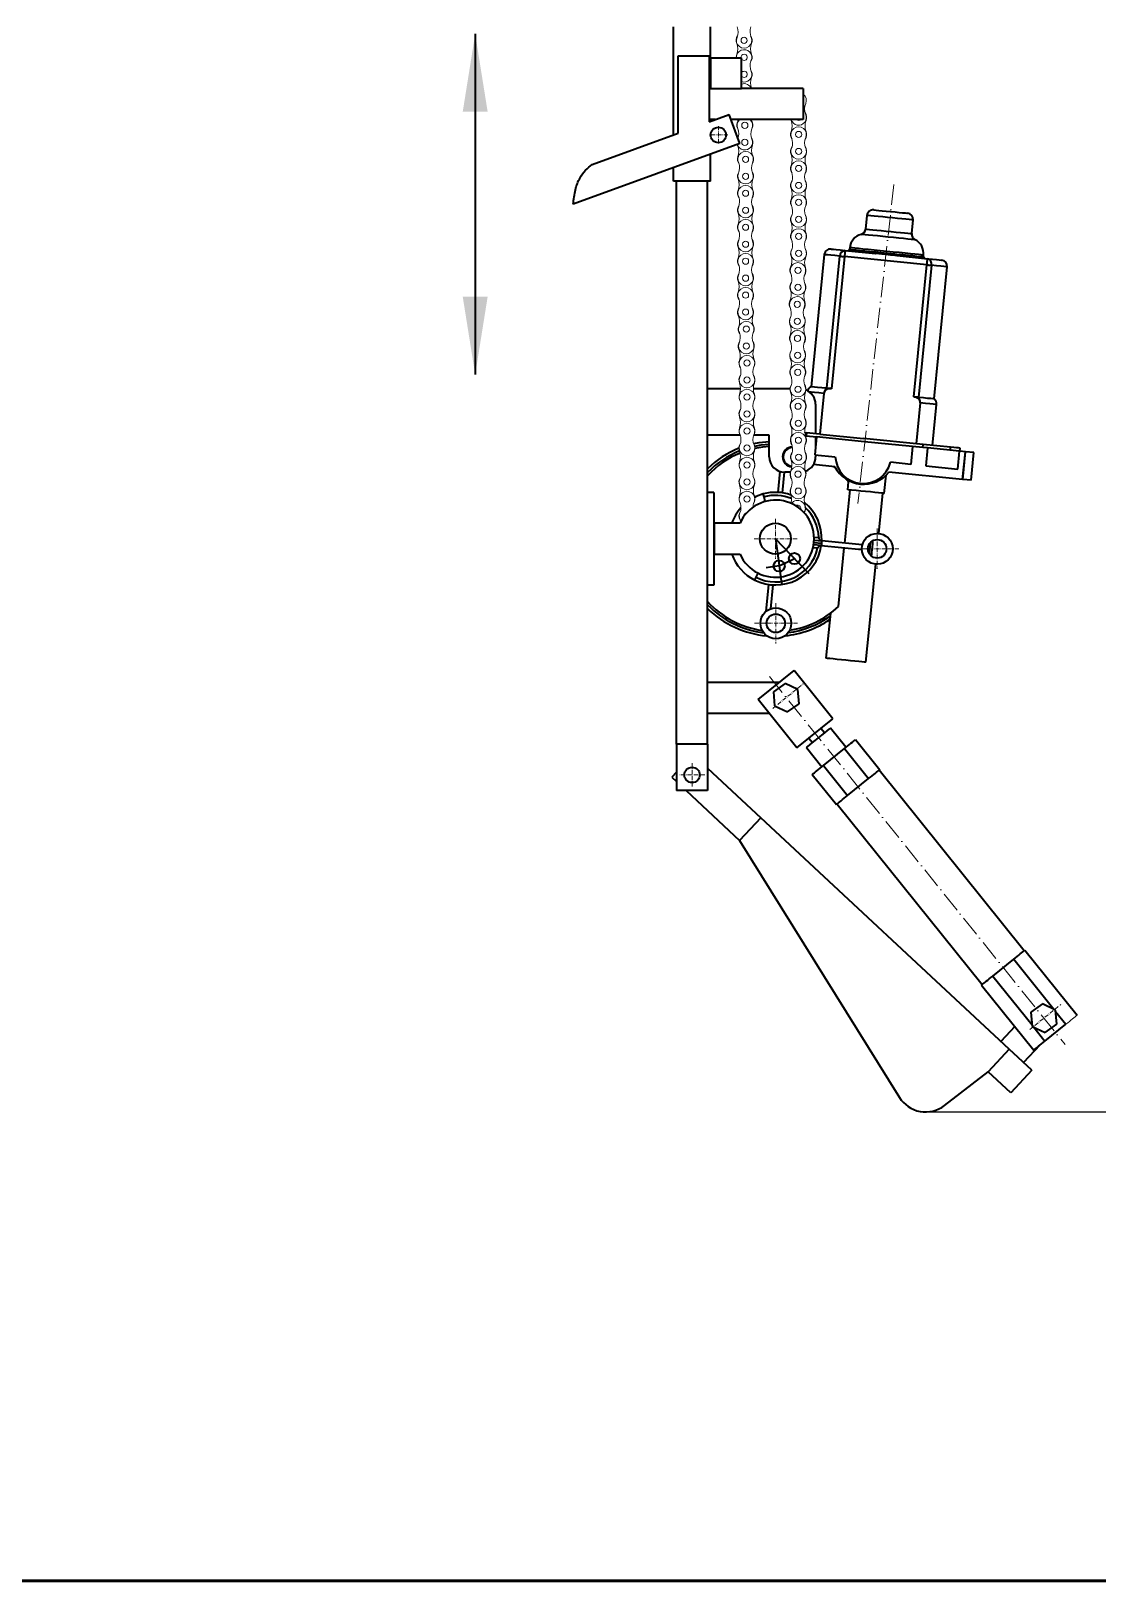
# Model space of a CAD drawing. Header units: millimetres. Extents: x 1065 to 3947, y -2666 to -625.
# Drawn here: x 1677.6 to 1990.5, y -2665.6 to -2210.8 of the extents above; entities that cross this region are included whole.
import ezdxf

# ---------------------------------------------------------------- set-up
doc = ezdxf.new("R2010")
doc.units = ezdxf.units.MM
doc.header["$PDSIZE"] = -1
doc.linetypes.add('ACAD_ISO10W100', pattern=[18, 12, -3, 0, -3])
doc.linetypes.add('CENTERX2', pattern=[20.32, 12.7, -2.54, 2.54, -2.54])
doc.layers.get('Defpoints').update_dxf_attribs({"linetype": 'ACAD_ISO10W100'})
doc.layers.add('net dam', color=7, linetype='Continuous', lineweight=35)
doc.styles.get("Standard").update_dxf_attribs({"font": 'times_0.ttf'})
doc.dimstyles.new('ISO-25', dxfattribs={"dimtxt": 2.5, "dimasz": 2.5, "dimexe": 1.25, "dimexo": 0.625, "dimtad": 1, "dimtxsty": 'Standard', "dimcen": 2.5, "dimadec": 0, "dimazin": 0, "dimtfac": 1, "dimtmove": 0, "dimatfit": 3, "dimfxl": 1, "dimarcsym": 0})

# ---------------------------------------------------------------- blocks, each defined once
blk = doc.blocks.new('*D21')
at = {"color": 0, "lineweight": -2}
for p, q in [((1961.05, -1979.12), (2162.13, -1979.12)), ((2161.13, -1982.42), (2161.13, -2250.24)), ((2161.13, -2524.65), (2161.13, -2256.84)), ((1940.42, -2527.96), (2162.13, -2527.96))]:
    blk.add_line(p, q, dxfattribs=at)
at = {"color": 0}
for points in [[(2160.58, -1982.42), (2161.68, -1982.42), (2161.13, -1979.12)], [(2160.58, -2524.65), (2161.68, -2524.65), (2161.13, -2527.96)]]:
    blk.add_solid(points, dxfattribs=at)
at = {"layer": 'Defpoints', "color": 0}
for p in [(1960.05, -1979.12), (1939.42, -2527.96), (2161.13, -2527.96)]:
    blk.add_point(p, dxfattribs=at)
at = {"color": 0, "lineweight": 15, "insert": (2161.13, -2253.54), "char_height": 3.5, "attachment_point": 5}
blk.add_mtext('640', dxfattribs=at)

msp = doc.modelspace()

# ---------------------------------------------------------------- linework, layer by layer
at = {"color": 7, "linetype": 'Continuous', "lineweight": 40}
for p, q in [((1866.1877, -2241.2753), (1866.1877, -2209.5941)), ((1877.0633, -2218.6571), (1877.0633, -2209.5941)), ((1807.9577, -2211.6415), (1807.9577, -2311.6415)), ((1867.5471, -2240.7805), (1867.5471, -2218.123)), ((1867.5471, -2218.123), (1876.6101, -2218.123)), ((1876.6101, -2218.123), (1876.6101, -2237.4819)), ((1877.0633, -2218.6571), (1877.0633, -2227.7201)), ((1877.0633, -2218.6571), (1886.1263, -2218.6571)), ((1886.1263, -2227.7201), (1886.1263, -2218.6571)), ((1877.0633, -2227.7201), (1886.1263, -2227.7201)), ((1904.2523, -2227.7201), (1886.1263, -2227.7201)), ((1904.2523, -2227.7201), (1904.2523, -2236.7831)), ((1876.6101, -2237.4819), (1882.5224, -2235.33)), ((1878.53, -2236.7831), (1877.0633, -2236.7831)), ((1877.0633, -2237.3169), (1877.0633, -2236.7831)), ((1885.6221, -2243.8464), (1882.5224, -2235.33)), ((1904.2523, -2236.7831), (1883.0513, -2236.7831)), ((1842.3157, -2249.964), (1867.5471, -2240.7805)), ((1885.6221, -2243.8464), (1836.7329, -2261.6406)), ((1866.1877, -2254.9091), (1866.1877, -2250.92)), ((1877.0633, -2254.9091), (1877.0633, -2246.9616)), ((1877.0633, -2254.9091), (1866.1877, -2254.9091)), ((1867.094, -2420.0374), (1867.094, -2254.9091)), ((1876.157, -2420.0374), (1876.157, -2254.9091)), ((1922.9619, -2264.9073), (1922.5633, -2268.9084)), ((1936.0909, -2270.2557), (1936.4894, -2266.2546)), ((1910.4314, -2276.4102), (1906.5689, -2315.1892)), ((1911.1619, -2315.6467), (1915.0243, -2276.8677)), ((1916.3687, -2277.0016), (1912.5063, -2315.7806)), ((1940.5675, -2279.4118), (1916.3687, -2277.0016)), ((1916.5483, -2275.1979), (1925.4913, -2276.0886)), ((1917.9178, -2274.4007), (1917.8706, -2274.8742)), ((1931.8042, -2276.7174), (1940.7472, -2277.6081)), ((1939.5147, -2277.03), (1939.5619, -2276.5565)), ((1936.7051, -2318.1908), (1940.5675, -2279.4118)), ((1941.9119, -2279.5457), (1938.0495, -2318.3247)), ((1942.6424, -2318.7822), (1946.5049, -2280.0032)), ((1885.8585, -2315.8129), (1876.157, -2315.8129)), ((1900.3496, -2315.8129), (1889.6056, -2315.8129)), ((1910.3341, -2317.1418), (1909.1423, -2329.1073)), ((1907.8775, -2320.3444), (1907.8775, -2328.9813)), ((1938.5661, -2319.9537), (1937.3743, -2331.9192)), ((1942.1969, -2332.3996), (1943.3887, -2320.4341)), ((1905.2218, -2328.7168), (1905.132, -2329.6187)), ((1909.1415, -2329.1073), (1905.2218, -2328.7168)), ((1885.7187, -2329.4074), (1876.157, -2329.4074)), ((1894.283, -2329.4074), (1889.7454, -2329.4074)), ((1894.283, -2335.7515), (1894.283, -2329.4074)), ((1905.132, -2329.6187), (1908.1833, -2329.9226)), ((1908.1833, -2329.9226), (1907.6618, -2335.1588)), ((1907.8775, -2329.8921), (1907.8775, -2332.9928)), ((1922.2669, -2331.3253), (1908.1833, -2329.9226)), ((1909.1423, -2329.1073), (1921.9059, -2330.3786)), ((1939.4917, -2332.1301), (1921.9059, -2330.3786)), ((1939.4019, -2333.032), (1922.2669, -2331.3253)), ((1936.3506, -2332.7281), (1935.829, -2337.9643)), ((1939.4019, -2333.032), (1939.4917, -2332.1301)), ((1940.7398, -2333.1653), (1939.4019, -2333.032)), ((1947.5199, -2332.9297), (1939.4917, -2332.1301)), ((1940.7398, -2333.1653), (1940.2183, -2338.4014)), ((1950.1109, -2334.0986), (1940.7398, -2333.1653)), ((1947.4301, -2333.8316), (1947.5199, -2332.9297)), ((1950.2236, -2334.1099), (1950.3134, -2333.208)), ((1907.6618, -2335.1588), (1913.6689, -2335.7571)), ((1907.8775, -2335.1803), (1907.8775, -2335.7515)), ((1935.829, -2337.9643), (1929.8219, -2337.3659)), ((1949.5894, -2339.3348), (1950.1109, -2334.0986)), ((1951.8496, -2334.2718), (1950.2236, -2334.1099)), ((1951.0412, -2342.3883), (1951.8496, -2334.2718)), ((1951.0918, -2342.3934), (1951.9003, -2334.2768)), ((1951.9003, -2334.2768), (1951.8496, -2334.2718)), ((1954.3501, -2334.5208), (1951.9003, -2334.2768)), ((1953.5417, -2342.6374), (1954.3501, -2334.5208)), ((1897.3771, -2340.049), (1896.7649, -2346.1952)), ((1898.1176, -2346.33), (1898.72, -2340.282)), ((1900.4318, -2340.283), (1898.8145, -2340.283)), ((1913.5297, -2338.6522), (1907.2641, -2338.0281)), ((1928.0442, -2346.4733), (1928.5774, -2341.1198)), ((1951.0412, -2342.3883), (1929.3873, -2340.2316)), ((1940.2183, -2338.4014), (1949.5894, -2339.3348)), ((1951.0918, -2342.3934), (1951.0412, -2342.3883)), ((1953.5417, -2342.6374), (1951.0918, -2342.3934)), ((1877.9696, -2346.1787), (1876.157, -2346.1787)), ((1877.9696, -2346.1787), (1877.9696, -2373.3677)), ((1892.7605, -2347.5312), (1892.5223, -2346.6568)), ((1916.4276, -2361.1153), (1917.9857, -2345.4714)), ((1917.3132, -2345.4045), (1917.5461, -2343.0664)), ((1926.4169, -2358.2394), (1927.5933, -2346.4284)), ((1893.1178, -2348.8429), (1892.7605, -2347.5312)), ((1885.7126, -2355.2418), (1878.1205, -2355.2418)), ((1878.1205, -2355.2418), (1878.1205, -2364.3048)), ((1907.4156, -2360.2176), (1909.6736, -2360.4426)), ((1921.5769, -2361.6281), (1909.6736, -2360.4426)), ((1878.1205, -2364.3048), (1885.7126, -2364.3048)), ((1909.5389, -2361.7953), (1907.2809, -2361.5704)), ((1907.3686, -2360.8961), (1909.6232, -2361.1206)), ((1909.5389, -2361.7953), (1921.4422, -2362.9809)), ((1914.5748, -2379.7172), (1916.2928, -2362.468)), ((1922.6529, -2396.0294), (1925.5186, -2367.2577)), ((1877.9696, -2373.3677), (1876.157, -2373.3677)), ((1890.0053, -2371.9272), (1890.4113, -2371.117)), ((1890.4113, -2371.117), (1891.0203, -2369.9016)), ((1894.0735, -2373.2165), (1893.2837, -2381.147)), ((1894.7321, -2380.3209), (1895.4263, -2373.3513)), ((1912.2453, -2381.6463), (1910.929, -2394.8617)), ((1891.0019, -2406.9946), (1901.5974, -2398.4773)), ((1912.9539, -2412.6048), (1901.5974, -2398.4773)), ((1876.157, -2401.9114), (1897.3255, -2401.9114)), ((1898.9193, -2402.2724), (1895.4876, -2404.6696)), ((1895.4876, -2404.6696), (1895.8478, -2408.8401)), ((1902.7111, -2404.0457), (1898.9193, -2402.2724)), ((1903.0713, -2408.2162), (1902.7111, -2404.0457)), ((1902.3583, -2421.1221), (1891.0019, -2406.9946)), ((1895.8478, -2408.8401), (1899.6397, -2410.6134)), ((1899.6397, -2410.6134), (1903.0713, -2408.2162)), ((1876.157, -2410.9744), (1894.201, -2410.9744)), ((1902.3583, -2421.1221), (1912.9539, -2412.6048)), ((1905.8901, -2418.283), (1906.9573, -2419.6104)), ((1910.4891, -2416.7714), (1909.422, -2415.4438)), ((1916.7976, -2421.0028), (1912.255, -2415.3518)), ((1919.6231, -2418.7315), (1926.7208, -2427.5611)), ((1876.157, -2420.0374), (1867.094, -2420.0374)), ((1867.094, -2420.0374), (1867.094, -2433.6319)), ((1876.157, -2420.0374), (1876.157, -2433.6319)), ((1905.1913, -2421.03), (1909.7339, -2426.681)), ((1910.1867, -2426.3169), (1916.3447, -2421.3668)), ((1916.3447, -2421.3668), (1923.4425, -2430.1965)), ((1867.094, -2428.2608), (1865.6917, -2429.7666)), ((1876.157, -2427.1282), (1891.7654, -2441.6637)), ((1910.1867, -2426.3169), (1917.2845, -2435.1466)), ((1969.1308, -2480.6809), (1926.5442, -2427.7031)), ((1865.6917, -2429.7666), (1867.094, -2431.0726)), ((1906.9084, -2428.9523), (1914.0062, -2437.7819)), ((1917.2845, -2435.1466), (1923.4425, -2430.1965)), ((1876.169, -2433.6319), (1867.094, -2433.6319)), ((1869.8422, -2433.6319), (1885.5889, -2448.2961)), ((1914.1827, -2437.6399), (1956.7693, -2490.6178)), ((1891.7654, -2441.6637), (1885.5889, -2448.2961)), ((1964.7219, -2509.6052), (1891.7654, -2441.6637)), ((1885.5889, -2448.2961), (1932.467, -2523.7093)), ((1959.871, -2488.1244), (1966.029, -2483.1743)), ((1966.029, -2483.1743), (1977.8411, -2497.8685)), ((1969.3073, -2480.539), (1984.6385, -2499.6109)), ((1956.5927, -2490.7597), (1971.9238, -2509.8317)), ((1959.871, -2488.1244), (1971.4077, -2502.476)), ((1974.514, -2496.3126), (1971.0823, -2498.7098)), ((1978.3059, -2498.0859), (1974.514, -2496.3126)), ((1971.0823, -2498.7098), (1971.4426, -2502.8803)), ((1978.6661, -2502.2564), (1978.3059, -2498.0859)), ((1978.3408, -2498.4902), (1981.3601, -2502.2463)), ((1966.3886, -2502.9459), (1962.2933, -2507.3435)), ((1971.4426, -2502.8803), (1975.2344, -2504.6536)), ((1971.9073, -2503.0977), (1975.2021, -2507.1964)), ((1975.2021, -2507.1964), (1981.3601, -2502.2463)), ((1975.2344, -2504.6536), (1978.6661, -2502.2564)), ((1964.7219, -2509.6052), (1958.5454, -2516.2376)), ((1971.3543, -2515.7817), (1964.7219, -2509.6052)), ((1973.6605, -2508.4357), (1968.9257, -2513.52)), ((1945.6835, -2526.1132), (1958.5454, -2516.2376)), ((1965.1778, -2522.4141), (1958.5454, -2516.2376)), ((1971.3543, -2515.7817), (1965.1778, -2522.4141))]:
    msp.add_line(p, q, dxfattribs=at)
at = {"color": 7, "linetype": 'Continuous', "lineweight": 20}
for p, q in [((1889.117, -2227.7201), (1889.0813, -2227.6259)), ((1900.7098, -2237.0608), (1900.6174, -2236.7831)), ((1885.1927, -2242.0805), (1885.0566, -2242.2926)), ((1884.8464, -2244.1287), (1884.9587, -2244.4296))]:
    msp.add_line(p, q, dxfattribs=at)
at = {"color": 5, "linetype": 'ACAD_ISO10W100', "lineweight": 15, "ltscale": 0.1}
for p, q in [((1882.1533, -2241.3146), (1876.5048, -2241.3146)), ((1879.329, -2238.6869), (1879.329, -2243.9423)), ((1896.1018, -2353.907), (1896.1018, -2365.7315)), ((1902.4564, -2359.8192), (1889.7473, -2359.8192)), ((1925.9677, -2356.8362), (1925.9677, -2368.6608)), ((1932.3223, -2362.7485), (1919.6132, -2362.7485)), ((1896.2146, -2378.6908), (1896.2146, -2390.5154)), ((1902.5691, -2384.6031), (1889.86, -2384.6031)), ((1895.2958, -2409.5923), (1904.1946, -2402.4159)), ((1871.6255, -2425.6657), (1871.6255, -2432.5351)), ((1875.3171, -2429.1004), (1867.9338, -2429.1004)), ((1970.7591, -2503.7714), (1979.8599, -2496.4775))]:
    msp.add_line(p, q, dxfattribs=at)
at = {"color": 5, "linetype": 'ACAD_ISO10W100', "lineweight": 15, "ltscale": 0.5}
for p, q in [((1930.835, -2255.8178), (1920.2869, -2349.416)), ((1894.3295, -2400.2272), (1981.086, -2508.209))]:
    msp.add_line(p, q, dxfattribs=at)
at = {"lineweight": 15}
msp.add_line((1925.0297, -2263.2917), (1934.8654, -2264.2713), dxfattribs=at)
at = {"color": 7, "linetype": 'CENTERX2', "lineweight": 40}
for p, q in [((1896.0956, -2359.7732), (1896.9623, -2366.1559)), ((1896.0956, -2359.7732), (1900.5484, -2364.4274)), ((1900.5484, -2364.4274), (1905.8841, -2370.0044)), ((1897.1819, -2367.7724), (1893.3196, -2368.2969)), ((1896.9623, -2366.1559), (1897.8857, -2372.9556)), ((1897.1819, -2367.7724), (1901.6762, -2365.6062))]:
    msp.add_line(p, q, dxfattribs=at)
at = {"color": 8, "linetype": 'Continuous', "lineweight": 40}
for p, q in [((1907.4147, -2359.3067), (1908.7795, -2359.4427)), ((1908.4651, -2362.5991), (1907.1003, -2362.4632))]:
    msp.add_line(p, q, dxfattribs=at)
at = {"color": 7, "linetype": 'Continuous', "lineweight": 20, "flags": 128}
for points in [[(1884.7109, -2217.6566), (1884.5398, -2218.5557), (1884.5427, -2218.6571)], [(1886.4475, -2227.7201), (1886.5493, -2227.6703), (1886.8961, -2227.6013)], [(1886.8961, -2227.6013), (1887.2429, -2227.6703), (1887.3447, -2227.7201)], [(1889.2514, -2237.5), (1889.0994, -2237.1165), (1889.0002, -2236.7831)], [(1905.132, -2329.6187), (1904.956, -2329.6012), (1904.8787, -2329.5934)], [(1902.0187, -2350.1163), (1902.2217, -2349.9873), (1902.5655, -2349.9044)], [(1885.7067, -2354.3106), (1885.9003, -2354.6749), (1885.9379, -2354.757)], [(1904.5375, -2352.2185), (1904.5554, -2352.1356), (1904.6604, -2351.7569)], [(1981.3601, -2502.2463), (1981.8802, -2501.8282), (1982.3751, -2501.4304), (1982.8415, -2501.0555), (1983.2759, -2500.7063), (1983.6756, -2500.3851), (1984.0375, -2500.0941), (1984.3592, -2499.8355), (1984.6385, -2499.6109)]]:
    msp.add_lwpolyline(points, dxfattribs=at)
at = {"color": 8, "linetype": 'Continuous', "lineweight": 40, "flags": 128}
for points in [[(1936.4894, -2266.2546), (1936.4003, -2266.2458), (1936.0091, -2266.2068), (1935.324, -2266.1386), (1934.3771, -2266.0443), (1933.2128, -2265.9283), (1931.8853, -2265.7961), (1930.457, -2265.6538), (1928.9944, -2265.5081), (1927.566, -2265.3659), (1926.2386, -2265.2336), (1925.0742, -2265.1177), (1924.1273, -2265.0234), (1923.4423, -2264.9551), (1923.051, -2264.9161), (1922.9619, -2264.9073)], [(1922.5633, -2268.9084), (1922.6525, -2268.9172), (1923.0437, -2268.9562), (1923.7288, -2269.0244), (1924.6757, -2269.1188), (1925.84, -2269.2347), (1927.1674, -2269.3669), (1928.5959, -2269.5092), (1930.0584, -2269.6549), (1931.4868, -2269.7971), (1932.8142, -2269.9294), (1933.9786, -2270.0453), (1934.9254, -2270.1396), (1935.6105, -2270.2079), (1936.0018, -2270.2469), (1936.0909, -2270.2557)], [(1929.1593, -2271.2668), (1927.5644, -2271.1079), (1926.0347, -2270.9555), (1924.633, -2270.8159), (1923.4166, -2270.6948), (1922.4353, -2270.597), (1921.7293, -2270.5267), (1921.3274, -2270.4867), (1921.236, -2270.4776)], [(1937.0826, -2272.0559), (1936.9913, -2272.0468), (1936.5894, -2272.0068), (1935.8834, -2271.9365), (1934.9021, -2271.8387), (1933.6857, -2271.7176), (1932.2839, -2271.578), (1930.7543, -2271.4256), (1929.1593, -2271.2668)], [(1915.0243, -2276.8677), (1913.5518, -2276.721), (1912.3414, -2276.6004), (1911.4145, -2276.5081), (1910.7874, -2276.4457), (1910.471, -2276.4142), (1910.4314, -2276.4102)], [(1917.8706, -2274.8742), (1917.9104, -2274.8782), (1918.2271, -2274.9097), (1918.8513, -2274.9719), (1919.7645, -2275.0628), (1920.94, -2275.1799), (1922.3432, -2275.3197), (1923.933, -2275.478), (1925.6625, -2275.6503)], [(1939.5619, -2276.5565), (1939.3975, -2276.5401), (1938.9092, -2276.4915), (1938.112, -2276.412), (1937.03, -2276.3043), (1935.6961, -2276.1714), (1934.1509, -2276.0175), (1932.4412, -2275.8472), (1930.6191, -2275.6657), (1928.7398, -2275.4786), (1926.8606, -2275.2914), (1925.0385, -2275.1099), (1923.3288, -2274.9396), (1921.7836, -2274.7857), (1920.4497, -2274.6529), (1919.3677, -2274.5451), (1918.5704, -2274.4657), (1918.0822, -2274.4171), (1917.9178, -2274.4007), (1917.9178, -2274.4007)], [(1931.7228, -2276.2539), (1933.4524, -2276.4262), (1935.0421, -2276.5845), (1936.4453, -2276.7243), (1937.6208, -2276.8413), (1938.5341, -2276.9323), (1939.1582, -2276.9945), (1939.4749, -2277.026), (1939.5147, -2277.03)], [(1946.5049, -2280.0032), (1946.4652, -2279.9992), (1946.1489, -2279.9677), (1945.5217, -2279.9053), (1944.5948, -2279.8129), (1943.3845, -2279.6924), (1941.9119, -2279.5457)], [(1910.3341, -2317.1418), (1908.7879, -2316.9878), (1907.517, -2316.8612), (1906.5438, -2316.7642), (1906.0608, -2316.7162)], [(1943.3887, -2320.4341), (1943.347, -2320.4299), (1943.0149, -2320.3968), (1942.3564, -2320.3312), (1941.3831, -2320.2343), (1940.1123, -2320.1077), (1938.5661, -2319.9537)]]:
    msp.add_lwpolyline(points, dxfattribs=at)
at = {"color": 7, "linetype": 'Continuous', "lineweight": 40, "flags": 128}
for points in [[(1924.9452, -2263.2833), (1925.1142, -2263.3001), (1925.6097, -2263.3494), (1926.398, -2263.428), (1927.4252, -2263.5303), (1928.6215, -2263.6494), (1929.9053, -2263.7773), (1931.1891, -2263.9052), (1932.3854, -2264.0243), (1933.4126, -2264.1266), (1934.2009, -2264.2051), (1934.6964, -2264.2545), (1934.8654, -2264.2713)], [(1912.4147, -2274.7862), (1912.5873, -2274.8034), (1913.1013, -2274.8546), (1913.9459, -2274.9387), (1915.1031, -2275.054), (1916.5483, -2275.1979)], [(1915.0243, -2276.8677), (1915.1579, -2276.881), (1915.3049, -2276.8956), (1915.4636, -2276.9114), (1915.6323, -2276.9282), (1915.8092, -2276.9458), (1915.9922, -2276.9641), (1916.1794, -2276.9827), (1916.3687, -2277.0016)], [(1916.5483, -2275.1979), (1916.5449, -2275.2326), (1916.5347, -2275.3352), (1916.5181, -2275.5019), (1916.4957, -2275.7262), (1916.4685, -2275.9995), (1916.4374, -2276.3113), (1916.4037, -2276.6497), (1916.3687, -2277.0016)], [(1925.4913, -2276.0886), (1925.5168, -2276.0824), (1925.5431, -2276.0591), (1925.569, -2276.0196), (1925.5938, -2275.9654), (1925.6163, -2275.8987), (1925.6357, -2275.8219), (1925.6513, -2275.738), (1925.6625, -2275.6503)], [(1931.7228, -2276.2539), (1931.7165, -2276.3421), (1931.7153, -2276.4274), (1931.7192, -2276.5066), (1931.7281, -2276.5764), (1931.7416, -2276.6344), (1931.7593, -2276.6783), (1931.7804, -2276.7063), (1931.8042, -2276.7174)], [(1940.5675, -2279.4118), (1940.6026, -2279.0599), (1940.6363, -2278.7216), (1940.6673, -2278.4097), (1940.6946, -2278.1364), (1940.7169, -2277.9121), (1940.7335, -2277.7454), (1940.7437, -2277.6428), (1940.7472, -2277.6081)], [(1940.7472, -2277.6081), (1942.1924, -2277.7521), (1943.3496, -2277.8673), (1944.1942, -2277.9514), (1944.7083, -2278.0027), (1944.8809, -2278.0199)], [(1940.5675, -2279.4118), (1940.7568, -2279.4307), (1940.944, -2279.4493), (1941.127, -2279.4675), (1941.3039, -2279.4851), (1941.4726, -2279.5019), (1941.6313, -2279.5178), (1941.7783, -2279.5324), (1941.9119, -2279.5457)], [(1911.1619, -2315.6467), (1909.6893, -2315.5), (1908.479, -2315.3795), (1907.5521, -2315.2872), (1906.9249, -2315.2247), (1906.6086, -2315.1932), (1906.5689, -2315.1892)], [(1912.5063, -2315.7806), (1912.317, -2315.7617), (1912.1298, -2315.7431), (1911.9468, -2315.7248), (1911.7699, -2315.7072), (1911.6012, -2315.6904), (1911.4425, -2315.6747), (1911.2955, -2315.66), (1911.1619, -2315.6467)], [(1938.0495, -2318.3247), (1937.9159, -2318.3114), (1937.7689, -2318.2968), (1937.6102, -2318.281), (1937.4415, -2318.2642), (1937.2646, -2318.2465), (1937.0816, -2318.2283), (1936.8944, -2318.2097), (1936.7051, -2318.1908)], [(1942.6424, -2318.7822), (1942.6028, -2318.7783), (1942.2864, -2318.7467), (1941.6593, -2318.6843), (1940.7324, -2318.5919), (1939.522, -2318.4714), (1938.0495, -2318.3247)], [(1904.7019, -2328.665), (1904.7208, -2328.6669), (1904.8767, -2328.6824), (1905.0459, -2328.6993), (1905.2218, -2328.7168)], [(1889.7072, -2331.8827), (1891.2683, -2331.5706), (1894.283, -2331.2179)], [(1890.0232, -2332.6169), (1891.9154, -2332.2621), (1894.283, -2332.0054)], [(1890.0868, -2333.2566), (1892.3943, -2332.8374), (1894.283, -2332.6447)], [(1950.3134, -2333.208), (1950.2182, -2333.1985), (1949.857, -2333.1626), (1949.2535, -2333.1024), (1948.4539, -2333.0228), (1947.5199, -2332.9297)], [(1892.5223, -2346.6568), (1890.4691, -2347.3978), (1889.9478, -2347.6483)], [(1928.0442, -2346.4733), (1928.0258, -2346.4715), (1927.7559, -2346.4446), (1927.1771, -2346.3869), (1926.3189, -2346.3015), (1925.2255, -2346.1925), (1923.9528, -2346.0658), (1922.5662, -2345.9277), (1921.1368, -2345.7853), (1919.7379, -2345.646), (1918.4412, -2345.5168), (1917.3132, -2345.4045)], [(1923.896, -2360.9877), (1923.7294, -2363.046), (1923.5894, -2364.0661)], [(1916.791, -2395.4456), (1915.4391, -2395.311), (1914.1601, -2395.1835), (1913.023, -2395.0703), (1912.089, -2394.9773), (1911.4084, -2394.9095), (1911.0181, -2394.8706), (1910.929, -2394.8617)], [(1922.6529, -2396.0294), (1922.5639, -2396.0206), (1922.1735, -2395.9817), (1921.493, -2395.9139), (1920.559, -2395.8209), (1919.4218, -2395.7076), (1918.1428, -2395.5803), (1916.791, -2395.4456)], [(1905.1913, -2421.03), (1905.2652, -2420.9706), (1905.5873, -2420.7117), (1906.142, -2420.2658), (1906.8881, -2419.6661), (1907.7703, -2418.9569), (1908.7232, -2418.1909)], [(1908.7232, -2418.1909), (1909.6761, -2417.4249), (1910.5583, -2416.7157), (1911.3044, -2416.116), (1911.8591, -2415.6701), (1912.1812, -2415.4112), (1912.255, -2415.3518)], [(1916.3447, -2421.3668), (1916.8648, -2420.9488), (1917.3597, -2420.5509), (1917.8261, -2420.176), (1918.2605, -2419.8268), (1918.6601, -2419.5055), (1919.0221, -2419.2146), (1919.3438, -2418.956), (1919.6231, -2418.7315)], [(1906.9084, -2428.9523), (1907.1877, -2428.7278), (1907.5094, -2428.4691), (1907.8713, -2428.1782), (1908.2709, -2427.857), (1908.7054, -2427.5077), (1909.1718, -2427.1328), (1909.6667, -2426.735), (1910.1867, -2426.3169)], [(1923.4425, -2430.1965), (1923.9626, -2429.7784), (1924.4575, -2429.3805), (1924.9238, -2429.0057), (1925.3583, -2428.6564), (1925.7579, -2428.3352), (1926.1198, -2428.0443), (1926.4415, -2427.7856), (1926.7208, -2427.5611)], [(1914.0062, -2437.7819), (1914.2854, -2437.5574), (1914.6072, -2437.2988), (1914.9691, -2437.0078), (1915.3687, -2436.6866), (1915.8032, -2436.3374), (1916.2695, -2435.9625), (1916.7644, -2435.5646), (1917.2845, -2435.1466)], [(1966.029, -2483.1743), (1966.5491, -2482.7562), (1967.044, -2482.3584), (1967.5103, -2481.9835), (1967.9448, -2481.6342), (1968.3444, -2481.313), (1968.7063, -2481.0221), (1969.0281, -2480.7635), (1969.3073, -2480.539)], [(1956.5927, -2490.7597), (1956.872, -2490.5352), (1957.1937, -2490.2766), (1957.5556, -2489.9857), (1957.9552, -2489.6644), (1958.3897, -2489.3152), (1958.856, -2488.9403), (1959.3509, -2488.5425), (1959.871, -2488.1244)], [(1971.9238, -2509.8317), (1972.2031, -2509.6072), (1972.5248, -2509.3486), (1972.8867, -2509.0577), (1973.2864, -2508.7364), (1973.7208, -2508.3872), (1974.1872, -2508.0123), (1974.6821, -2507.6145), (1975.2021, -2507.1964)]]:
    msp.add_lwpolyline(points, dxfattribs=at)
at = {"color": 7, "linetype": 'Continuous', "lineweight": 20}
for centre in [(1886.8961, -2213.5536), (1887.1051, -2238.4725), (1902.8951, -2241.1638), (1887.1051, -2243.4571), (1902.8951, -2246.1485), (1887.3141, -2248.4374), (1902.8951, -2251.1331), (1887.3141, -2253.4221), (1902.8951, -2256.1178), (1887.3141, -2258.4067), (1902.8951, -2261.1024), (1887.3141, -2263.3914), (1887.3141, -2268.376), (1902.8951, -2266.0871), (1887.3141, -2273.3607), (1902.8951, -2271.0717), (1887.3141, -2278.3453), (1902.8951, -2276.0564), (1887.3141, -2283.33), (1902.6861, -2281.0367), (1887.3141, -2288.3146), (1902.6861, -2286.0213), (1902.4771, -2291.0016), (1887.3141, -2293.2993), (1902.5224, -2295.986), (1887.5231, -2298.2795), (1902.5676, -2300.9705), (1887.5231, -2303.2642), (1902.6128, -2305.9549), (1887.732, -2308.2444), (1902.6581, -2310.9394), (1887.732, -2313.2291), (1902.7033, -2315.9238), (1887.732, -2318.2137), (1887.732, -2323.1984), (1902.7486, -2320.9082), (1887.732, -2328.183), (1902.7938, -2325.8927), (1887.732, -2333.1677), (1902.8391, -2330.8771), (1887.732, -2338.1523), (1902.8843, -2335.8616), (1887.732, -2343.137), (1902.7205, -2340.8435), (1902.7658, -2345.828), (1887.732, -2348.1216)]:
    msp.add_circle(centre, 0.9063, dxfattribs=at)
at = {"color": 7, "linetype": 'Continuous', "lineweight": 40}
for centre, radius in [((1879.329, -2241.3146), 2.2658), ((1896.0956, -2359.7732), 4.5456), ((1925.9677, -2362.7485), 4.5315), ((1925.9677, -2362.7485), 2.7189), ((1901.6762, -2365.6062), 1.6313), ((1897.1819, -2367.7724), 1.6313), ((1896.2146, -2384.6031), 4.5315), ((1896.2146, -2384.6031), 2.7189), ((1871.6255, -2429.1004), 2.2657)]:
    msp.add_circle(centre, radius, dxfattribs=at)
at = {"color": 7, "linetype": 'Continuous', "lineweight": 20}
for centre, radius, start, end in [((1881.0015, -2211.0492), 4.1388, 336.98112, 20.524828), ((1892.7906, -2211.0492), 4.1388, 159.475172, 203.01888), ((1886.8961, -2213.5536), 2.3564, 144.250601, 201.971766), ((1886.8961, -2213.5536), 2.2657, 156.98112, 23.01888), ((1880.7186, -2216.0459), 4.3049, 338.028234, 21.971766), ((1893.0736, -2216.0459), 4.3049, 158.028234, 201.971766), ((1886.8961, -2213.5536), 2.3564, 338.028234, 35.749399), ((1886.8961, -2218.5383), 2.2657, 332.984782, 183.006268), ((1886.8961, -2218.5383), 0.9063, 90, 187.533914), ((1886.8961, -2218.5383), 0.9063, 211.854964, 90), ((1892.7906, -2221.0185), 4.1388, 159.475172, 203.01888), ((1886.8961, -2218.5383), 2.3564, 323.801119, 21.971766), ((1886.8961, -2223.5229), 0.9063, 211.854964, 90), ((1886.8961, -2223.5229), 0.9063, 90, 148.145036), ((1886.8961, -2223.5229), 2.2657, 250.138069, 23.01888), ((1886.8961, -2223.5229), 2.3564, 338.028234, 35.749399), ((1886.8961, -2228.5076), 2.2658, 20.337828, 109.861931), ((1893.0736, -2226.0152), 4.3049, 158.028234, 201.971766), ((1902.8951, -2231.1945), 2.2658, 336.98112, 53.200932), ((1908.7896, -2233.6989), 4.1388, 156.98112, 200.524828), ((1887.1051, -2238.4725), 2.3564, 160.431153, 216.198881), ((1887.1051, -2238.4725), 2.2658, 131.787592, 207.015218), ((1880.8285, -2236.2414), 4.3049, 340.431153, 352.770573), ((1887.1051, -2238.4725), 2.2658, 332.984782, 48.212408), ((1887.1051, -2238.4725), 2.3564, 323.801119, 24.374685), ((1896.7176, -2238.6715), 4.3049, 338.028234, 21.971766), ((1902.8951, -2236.1792), 2.2658, 195.458415, 27.015218), ((1902.8951, -2236.1792), 0.9063, 221.785769, 270), ((1902.8951, -2236.1792), 0.9063, 270, 318.214231), ((1909.0726, -2238.6715), 4.3049, 158.028234, 201.971766), ((1902.8951, -2236.1792), 2.3564, 338.028234, 36.198881), ((1881.2105, -2240.9528), 4.1388, 339.685868, 20.524828), ((1892.9996, -2240.9528), 4.1388, 159.475172, 203.01888), ((1887.1051, -2243.4571), 2.3564, 340.431153, 35.749399), ((1902.8951, -2241.1638), 2.3564, 158.028234, 215.749399), ((1902.8951, -2241.1638), 2.2657, 336.98112, 203.01888), ((1897.0005, -2243.6682), 4.1388, 339.475172, 23.01888), ((1908.7896, -2243.6682), 4.1388, 156.98112, 200.524828), ((1902.8951, -2241.1638), 2.3564, 324.250601, 21.971766), ((1887.1051, -2243.4571), 2.2657, 196.422234, 23.01888), ((1881.0375, -2246.2063), 4.3049, 340.431153, 24.374685), ((1887.3141, -2248.4374), 2.2658, 332.984782, 207.015218), ((1893.3816, -2245.6883), 4.3049, 160.431153, 204.374685), ((1902.8951, -2246.1485), 2.3564, 143.801119, 201.971766), ((1902.8951, -2246.1485), 2.2658, 152.984782, 27.015218), ((1902.8951, -2246.1485), 2.3564, 338.028234, 36.198882), ((1887.3141, -2248.4374), 2.3564, 160.431153, 216.198881), ((1881.4195, -2250.9177), 4.1388, 336.98112, 20.524828), ((1893.2086, -2250.9177), 4.1388, 159.475172, 203.01888), ((1887.3141, -2248.4374), 2.3564, 323.801118, 24.374685), ((1902.8951, -2251.1331), 2.3564, 158.028234, 215.749399), ((1902.8951, -2251.1331), 2.2657, 336.98112, 203.01888), ((1896.7176, -2248.6408), 4.3049, 338.028234, 21.971766), ((1909.0726, -2248.6408), 4.3049, 158.028234, 201.971766), ((1902.8951, -2251.1331), 2.3564, 324.250601, 21.971766), ((1887.3141, -2253.4221), 2.3564, 144.250601, 201.971766), ((1887.3141, -2253.4221), 2.2657, 156.98112, 23.01888), ((1881.1366, -2255.9144), 4.3049, 338.028234, 21.971766), ((1893.4916, -2255.9144), 4.3049, 158.028234, 201.971766), ((1887.3141, -2253.4221), 2.3564, 338.028234, 35.749399), ((1902.8951, -2256.1178), 2.3564, 143.801119, 201.971766), ((1902.8951, -2256.1178), 2.2658, 152.984782, 27.015218), ((1897.0005, -2253.6375), 4.1388, 339.475172, 23.01888), ((1908.7896, -2253.6375), 4.1388, 156.98112, 200.524828), ((1902.8951, -2256.1178), 2.3564, 338.028234, 36.198881), ((1887.3141, -2258.4067), 2.3564, 158.028234, 216.198881), ((1887.3141, -2258.4067), 2.2658, 332.984782, 207.015218), ((1881.4195, -2260.887), 4.1388, 336.98112, 20.524828), ((1893.2086, -2260.887), 4.1388, 159.475172, 203.01888), ((1887.3141, -2258.4067), 2.3564, 323.801119, 21.971766), ((1902.8951, -2261.1024), 2.3564, 158.028234, 215.749399), ((1902.8951, -2261.1024), 2.2657, 336.98112, 203.01888), ((1896.7176, -2258.6101), 4.3049, 338.028234, 21.971766), ((1909.0726, -2258.6101), 4.3049, 158.028234, 201.971766), ((1902.8951, -2261.1024), 2.3564, 324.250601, 21.971766), ((1887.3141, -2263.3914), 2.3564, 144.250601, 201.971766), ((1887.3141, -2263.3914), 2.2657, 156.98112, 23.01888), ((1881.1366, -2265.8837), 4.3049, 338.028234, 21.971766), ((1893.4916, -2265.8837), 4.3049, 158.028234, 201.971766), ((1887.3141, -2263.3914), 2.3564, 338.028234, 35.749399), ((1902.8951, -2266.0871), 2.3564, 143.801119, 201.971766), ((1902.8951, -2266.0871), 2.2658, 152.984782, 27.015218), ((1897.0005, -2263.6068), 4.1388, 339.475172, 23.01888), ((1908.7896, -2263.6068), 4.1388, 156.98112, 200.524828), ((1902.8951, -2266.0871), 2.3564, 338.028234, 36.198881), ((1887.3141, -2268.376), 2.3564, 158.028234, 216.198882), ((1887.3141, -2268.376), 2.2658, 332.984782, 207.015218), ((1881.4195, -2270.8563), 4.1388, 336.98112, 20.524828), ((1893.2086, -2270.8563), 4.1388, 159.475172, 203.01888), ((1887.3141, -2268.376), 2.3564, 323.801119, 21.971766), ((1902.8951, -2271.0717), 2.2657, 336.98112, 203.01888), ((1896.7176, -2268.5794), 4.3049, 338.028234, 21.971766), ((1909.0726, -2268.5794), 4.3049, 158.028234, 201.971766), ((1887.3141, -2273.3607), 2.3564, 144.250602, 201.971766), ((1887.3141, -2273.3607), 2.2657, 156.98112, 23.01888), ((1887.3141, -2273.3607), 2.3564, 338.028234, 35.749399), ((1902.8951, -2271.0717), 2.3564, 158.028234, 215.749399), ((1897.0005, -2273.5761), 4.1388, 339.475172, 23.01888), ((1908.7896, -2273.5761), 4.1388, 156.98112, 200.524828), ((1902.8951, -2271.0717), 2.3564, 324.250601, 21.971766), ((1887.3141, -2278.3453), 2.3564, 158.028234, 216.198881), ((1887.3141, -2278.3453), 2.2658, 332.984782, 207.015218), ((1881.1366, -2275.853), 4.3049, 338.028234, 21.971766), ((1893.4916, -2275.853), 4.3049, 158.028234, 201.971766), ((1887.3141, -2278.3453), 2.3564, 323.801119, 21.971766), ((1902.8951, -2276.0564), 2.3564, 143.801119, 199.568847), ((1896.6185, -2278.2875), 4.3049, 335.625315, 19.568847), ((1902.8951, -2276.0564), 2.2658, 152.984782, 27.015218), ((1908.9626, -2278.8055), 4.3049, 155.625315, 199.568847), ((1902.8951, -2276.0564), 2.3564, 335.625315, 36.198881), ((1887.3141, -2283.33), 2.3564, 144.250601, 201.971766), ((1887.3141, -2283.33), 2.2657, 156.98112, 23.01888), ((1881.4195, -2280.8256), 4.1388, 336.98112, 20.524828), ((1893.2086, -2280.8256), 4.1388, 159.475172, 203.01888), ((1887.3141, -2283.33), 2.3564, 338.028234, 35.749399), ((1902.6861, -2281.0367), 2.3564, 155.625315, 215.749399), ((1902.6861, -2281.0367), 2.2657, 336.98112, 203.01888), ((1896.7915, -2283.541), 4.1388, 339.475172, 23.01888), ((1908.5806, -2283.541), 4.1388, 156.98112, 200.524828), ((1902.6861, -2281.0367), 2.3564, 324.250601, 19.568847), ((1887.3141, -2288.3146), 2.3564, 158.028234, 216.198881), ((1887.3141, -2288.3146), 2.2658, 332.984782, 207.015218), ((1881.1366, -2285.8223), 4.3049, 338.028234, 21.971766), ((1893.4916, -2285.8223), 4.3049, 158.028234, 201.971766), ((1887.3141, -2288.3146), 2.3564, 323.801119, 21.971766), ((1902.6861, -2286.0213), 2.3564, 143.801119, 199.568847), ((1896.4095, -2288.2524), 4.3049, 335.625315, 19.568847), ((1902.6861, -2286.0213), 2.2657, 152.984782, 27.015218), ((1908.7537, -2288.7704), 4.3049, 155.625315, 199.568847), ((1902.6861, -2286.0213), 2.3564, 335.625315, 36.198881), ((1887.3141, -2293.2993), 2.3564, 144.250601, 204.374685), ((1881.4195, -2290.7949), 4.1388, 336.98112, 20.524828), ((1893.2086, -2290.7949), 4.1388, 159.475172, 203.01888), ((1887.3141, -2293.2993), 2.3564, 340.431153, 35.749398), ((1902.4771, -2291.0016), 2.3564, 155.625315, 216.269486), ((1902.4771, -2291.0016), 2.2658, 337.501207, 203.538966), ((1896.6055, -2293.5594), 4.1388, 339.995259, 23.538966), ((1908.3941, -2293.4523), 4.1388, 157.501207, 201.044915), ((1902.4771, -2291.0016), 2.3564, 324.770688, 19.568847), ((1887.3141, -2293.2993), 2.2657, 156.98112, 23.01888), ((1881.2465, -2296.0484), 4.3049, 340.431153, 24.374685), ((1887.5231, -2298.2795), 2.2658, 332.984782, 207.015218), ((1893.5906, -2295.5304), 4.3049, 160.431153, 204.374685), ((1902.5224, -2295.986), 2.3564, 144.321206, 202.491853), ((1902.5224, -2295.986), 2.2658, 153.504869, 27.535305), ((1896.3677, -2298.5343), 4.3049, 338.54832, 22.491853), ((1902.5224, -2295.986), 2.3564, 338.54832, 36.718968), ((1908.7222, -2298.4222), 4.3049, 158.54832, 202.491853), ((1887.5231, -2298.2795), 2.3564, 160.431153, 216.198881), ((1881.6285, -2300.7598), 4.1388, 336.98112, 20.524828), ((1893.4176, -2300.7598), 4.1388, 159.475172, 203.01888), ((1887.5231, -2298.2795), 2.3564, 323.801118, 24.374685), ((1902.5676, -2300.9705), 2.3564, 158.54832, 216.269486), ((1902.5676, -2300.9705), 2.2658, 337.501207, 203.538966), ((1902.5676, -2300.9705), 2.3564, 324.770688, 22.491853), ((1887.5231, -2303.2642), 2.3564, 144.250601, 204.374685), ((1887.5231, -2303.2642), 2.2657, 156.98112, 23.01888), ((1881.4555, -2306.0133), 4.3049, 340.431153, 24.374685), ((1887.732, -2308.2444), 2.2657, 332.984782, 207.015218), ((1887.5231, -2303.2642), 2.3564, 340.431153, 35.749399), ((1893.7996, -2305.4953), 4.3049, 160.431153, 204.374685), ((1902.6128, -2305.9549), 2.3564, 144.321205, 202.491853), ((1902.6128, -2305.9549), 2.2657, 153.504869, 27.535305), ((1896.696, -2303.5282), 4.1388, 339.995259, 23.538966), ((1908.4846, -2303.4212), 4.1388, 157.501207, 201.044915), ((1902.6128, -2305.9549), 2.3564, 338.54832, 36.718968), ((1887.732, -2308.2444), 2.3564, 160.431153, 216.198881), ((1881.8375, -2310.7247), 4.1388, 336.98112, 20.524828), ((1893.6266, -2310.7247), 4.1388, 159.475172, 203.01888), ((1887.732, -2308.2444), 2.3564, 323.801119, 24.374685), ((1902.6581, -2310.9394), 2.3564, 158.54832, 216.269485), ((1902.6581, -2310.9394), 2.2658, 337.501207, 203.538966), ((1896.4582, -2308.5032), 4.3049, 338.54832, 22.491853), ((1908.8127, -2308.3911), 4.3049, 158.54832, 202.491853), ((1902.6581, -2310.9394), 2.3564, 324.770687, 22.491853), ((1887.732, -2313.2291), 2.3564, 144.250601, 201.971766), ((1887.732, -2313.2291), 2.2657, 156.98112, 23.01888), ((1881.5546, -2315.7214), 4.3049, 338.028234, 21.971766), ((1893.9095, -2315.7214), 4.3049, 158.028234, 201.971766), ((1887.732, -2313.2291), 2.3564, 338.028234, 35.749399), ((1902.7033, -2315.9238), 2.3564, 144.321206, 202.491853), ((1902.7033, -2315.9238), 2.2658, 153.504869, 27.535305), ((1896.7865, -2313.4971), 4.1388, 339.995259, 23.538966), ((1908.5751, -2313.3901), 4.1388, 157.501207, 201.044915), ((1902.7033, -2315.9238), 2.3564, 338.54832, 36.718969), ((1887.732, -2318.2137), 2.3564, 158.028234, 216.198881), ((1887.732, -2318.2137), 2.2658, 332.984782, 207.015218), ((1881.8375, -2320.694), 4.1388, 336.98112, 20.524828), ((1893.6266, -2320.694), 4.1388, 159.475172, 203.01888), ((1887.732, -2318.2137), 2.3564, 323.801119, 21.971766), ((1902.7486, -2320.9082), 2.2657, 337.501207, 203.538966), ((1896.5487, -2318.4721), 4.3049, 338.54832, 22.491853), ((1908.9032, -2318.3599), 4.3049, 158.54832, 202.491853), ((1887.732, -2323.1984), 2.3564, 144.250601, 201.971766), ((1887.732, -2323.1984), 2.2657, 156.98112, 23.01888), ((1881.5546, -2325.6907), 4.3049, 338.028234, 21.971766), ((1893.9095, -2325.6907), 4.3049, 158.028234, 201.971766), ((1887.732, -2323.1984), 2.3564, 338.028234, 35.749398), ((1902.7486, -2320.9082), 2.3564, 158.54832, 216.269486), ((1896.877, -2323.466), 4.1388, 339.995259, 23.538966), ((1908.6656, -2323.359), 4.1388, 157.501207, 201.044915), ((1902.7486, -2320.9082), 2.3564, 324.770688, 22.491853), ((1887.732, -2328.183), 2.3564, 158.028234, 216.198881), ((1887.732, -2328.183), 2.2658, 332.984782, 207.015218), ((1887.732, -2328.183), 2.3564, 323.801119, 21.971766), ((1902.7938, -2325.8927), 2.3564, 144.321206, 202.491853), ((1902.7938, -2325.8927), 2.2658, 153.504869, 27.535305), ((1902.8391, -2330.8771), 2.2658, 337.501207, 203.538966), ((1896.6392, -2328.441), 4.3049, 338.54832, 22.491853), ((1902.7938, -2325.8927), 2.3564, 338.54832, 36.718968), ((1908.9937, -2328.3288), 4.3049, 158.54832, 202.491853), ((1887.732, -2333.1677), 2.3564, 144.250601, 201.971766), ((1887.732, -2333.1677), 2.2657, 156.98112, 23.01888), ((1881.8375, -2330.6633), 4.1388, 336.98112, 20.524828), ((1893.6266, -2330.6633), 4.1388, 159.475172, 203.01888), ((1887.732, -2333.1677), 2.3564, 338.028234, 35.749399), ((1902.8391, -2330.8771), 2.3564, 158.54832, 216.269485), ((1896.9675, -2333.4349), 4.1388, 339.995259, 23.538966), ((1908.7561, -2333.3279), 4.1388, 157.501207, 201.044915), ((1902.8391, -2330.8771), 2.3564, 324.770688, 22.491853), ((1887.732, -2338.1523), 2.3564, 158.028234, 216.198881), ((1887.732, -2338.1523), 2.2657, 332.984782, 207.015218), ((1881.5546, -2335.66), 4.3049, 338.028234, 21.971766), ((1893.9095, -2335.66), 4.3049, 158.028234, 201.971766), ((1887.732, -2338.1523), 2.3564, 323.801119, 21.971766), ((1902.8843, -2335.8616), 2.3564, 144.321206, 200.088934), ((1896.6283, -2338.1496), 4.3049, 336.145401, 20.088934), ((1902.8843, -2335.8616), 2.2658, 153.504869, 27.535305), ((1908.9766, -2338.5555), 4.3049, 156.145401, 200.088934), ((1902.8843, -2335.8616), 2.3564, 336.145401, 36.718968), ((1887.732, -2343.137), 2.3564, 144.250602, 201.971766), ((1887.732, -2343.137), 2.2658, 156.98112, 23.01888), ((1881.8375, -2340.6326), 4.1388, 336.98112, 20.524828), ((1893.6266, -2340.6326), 4.1388, 159.475172, 203.01888), ((1887.732, -2343.137), 2.3564, 338.028234, 35.749399), ((1902.7205, -2340.8435), 2.3564, 156.145401, 216.269486), ((1902.7205, -2340.8435), 2.2657, 337.501207, 203.538966), ((1896.849, -2343.4013), 4.1388, 339.995259, 23.538966), ((1908.6376, -2343.2943), 4.1388, 157.501207, 201.044915), ((1902.7205, -2340.8435), 2.3564, 324.770688, 20.088934), ((1887.732, -2348.1216), 2.2657, 332.984782, 207.015218), ((1881.5546, -2345.6293), 4.3049, 338.028234, 21.971766), ((1893.9095, -2345.6293), 4.3049, 158.028234, 201.971766), ((1902.7658, -2345.828), 2.3564, 144.321206, 200.088934), ((1902.7658, -2345.828), 2.2658, 153.504869, 27.535305), ((1896.5098, -2348.116), 4.3049, 342.810736, 20.088934), ((1908.8581, -2348.5219), 4.3049, 156.145401, 200.088934), ((1902.7658, -2345.828), 2.3564, 336.145401, 36.718967), ((1887.732, -2348.1216), 2.3564, 158.028234, 216.198881), ((1881.8375, -2350.6019), 4.1388, 336.98112, 20.524828), ((1893.6266, -2350.6019), 4.1388, 159.475172, 179.57321), ((1887.732, -2348.1216), 2.3564, 323.801118, 21.971766), ((1902.602, -2350.8099), 2.2658, 335.294708, 143.416293), ((1902.602, -2350.8099), 0.9063, 337.988814, 92.309926), ((1902.602, -2350.8099), 2.3564, 326.111045, 20.088934), ((1887.732, -2353.1063), 2.3564, 144.250601, 210.736402), ((1887.732, -2353.1063), 2.2658, 156.98112, 220.967303), ((1887.732, -2353.1063), 0.9063, 94.03823, 188.841971)]:
    msp.add_arc(centre, radius, start, end, dxfattribs=at)
at = {"color": 7, "linetype": 'Continuous', "lineweight": 40}
for centre, radius, start, end in [((1924.7655, -2265.0869), 1.8126, 84.312033, 174.312033), ((1934.6858, -2266.075), 1.8126, 354.312033, 84.312033), ((1920.7597, -2268.7287), 1.8126, 285.236865, 354.312033), ((1922.427, -2274.8498), 4.5315, 105.236865, 174.312033), ((1937.8946, -2270.4354), 1.8126, 174.312033, 243.3872), ((1935.0527, -2276.1073), 4.5315, 354.312033, 63.3872), ((1912.235, -2276.5899), 1.8126, 84.312033, 174.312033), ((1916.6575, -2276.8279), 1.6337, 93.831571, 181.394038), ((1917.4197, -2274.8293), 0.4531, 264.312033, 354.312033), ((1939.9656, -2277.0749), 0.4532, 174.312033, 264.312033), ((1940.3186, -2279.1846), 1.6337, 347.231881, 74.790607), ((1944.7012, -2279.8235), 1.8126, 354.312033, 84.312033), ((1903.346, -2320.3444), 4.5315, 0, 67.921295), ((1907.3152, -2316.8411), 1.8126, 114.312033, 165.600358), ((1912.3169, -2317.2629), 1.9865, 125.551894, 176.505485), ((1936.5983, -2319.6814), 1.9866, 352.119624, 43.07072), ((1941.585, -2320.2544), 1.8126, 354.312033, 54.312033), ((1896.0956, -2359.7732), 28.6128, 112.000297, 134.174136), ((1901.0802, -2335.7515), 2.8987, 90.298954, 266.526621), ((1901.0802, -2335.7515), 2.7189, 89.86491, 266.65468), ((1909.1418, -2329.1083), 0.00109, 64.384516, 107.987335), ((1896.0956, -2359.7732), 27.827, 112.296852, 135.767979), ((1896.0956, -2359.7732), 27.189, 112.397523, 137.166572), ((1898.8145, -2335.7515), 4.5315, 180, 270), ((1903.346, -2335.7515), 4.5315, 290.343494, 0), ((1921.8612, -2335.3991), 8.2001, 182.50221, 346.121855), ((1960.56, -2229.9021), 104.7191, 264.273395, 264.335341), ((1896.0956, -2359.7732), 27.189, 49.372722, 51.08985), ((1921.9723, -2334.2835), 9.5059, 207.359281, 321.264784), ((1896.0956, -2359.7732), 27.189, 37.913341, 39.763979), ((1896.0956, -2359.7732), 13.5945, 70.387726, 105.239282), ((1896.0956, -2359.7732), 13.5945, 138.111862, 160.528779), ((1896.0956, -2359.7732), 11.3288, 203.578178, 156.421822), ((1896.0956, -2359.7732), 12.6882, 68.173788, 105.239282), ((1896.0956, -2359.7732), 13.5945, 357.178017, 51.264469), ((1896.0956, -2359.7732), 12.6882, 1.492788, 46.324806), ((1896.0956, -2359.7732), 28.6128, 349.762721, 358.861344), ((1896.0956, -2359.7732), 13.5945, 199.471221, 243.384783), ((1896.0956, -2359.7732), 13.5945, 243.384783, 351.446049), ((1896.0956, -2359.7732), 12.6882, 243.384783, 347.131277), ((1896.0956, -2359.7732), 27.189, 222.833428, 261.734651), ((1896.0956, -2359.7732), 27.827, 224.232021, 262.860434), ((1896.0956, -2359.7732), 28.6128, 225.825864, 264.909115), ((1896.0956, -2359.7732), 27.827, 277.688643, 305.262748), ((1896.0956, -2359.7732), 27.189, 278.814426, 312.816883), ((1896.0956, -2359.7732), 28.6128, 275.639962, 303.910887), ((1940.1641, -2518.9247), 9.063, 211.865747, 307.517453)]:
    msp.add_arc(centre, radius, start, end, dxfattribs=at)
for points, knots in [([(1836.7329, -2261.6406), (1836.8845, -2260.2026), (1837.1675, -2257.5175), (1838.4678, -2254.1286), (1840.199, -2251.5946), (1841.6155, -2250.5034), (1842.3157, -2249.964)], [0, 0, 0, 0, 0.322422845, 0.602033259, 0.803284234, 1, 1, 1, 1]), ([(1931.8042, -2276.7174), (1930.9437, -2276.6471), (1928.8437, -2276.4757), (1926.7356, -2276.2323), (1925.4913, -2276.0886)], [0, 0, 0, 0, 0.40974413, 1, 1, 1, 1]), ([(1925.6625, -2275.6503), (1926.2409, -2275.7192), (1927.4142, -2275.859), (1929.4763, -2276.0838), (1930.9002, -2276.1916), (1931.7228, -2276.2539)], [0, 0, 0, 0, 0.29109591, 0.59047396, 1, 1, 1, 1]), ([(1912.5063, -2315.7806), (1912.1974, -2315.7669), (1911.6897, -2315.7443), (1911.0272, -2316.0158), (1910.5932, -2316.4053), (1910.3826, -2316.8189), (1910.3451, -2317.0688), (1910.3341, -2317.1418)], [0, 0, 0, 0, 0.32082176, 0.52730408, 0.73474208, 0.92254423, 1, 1, 1, 1]), ([(1938.5661, -2319.9537), (1938.5652, -2319.7922), (1938.5635, -2319.4695), (1938.3518, -2319.0175), (1938.0082, -2318.6357), (1937.4544, -2318.3031), (1936.9881, -2318.2333), (1936.7051, -2318.1908)], [0, 0, 0, 0, 0.167978329, 0.335596842, 0.509759359, 0.702449189, 1, 1, 1, 1]), ([(1908.7795, -2359.4427), (1908.7889, -2359.5316), (1908.8077, -2359.7087), (1908.9268, -2359.9751), (1909.138, -2360.2352), (1909.4078, -2360.3969), (1909.6023, -2360.4303), (1909.6736, -2360.4426)], [0, 0, 0, 0, 0.15144122, 0.30193745, 0.52598315, 0.82614064, 1, 1, 1, 1]), ([(1909.6736, -2360.4426), (1909.6731, -2360.4525), (1909.6722, -2360.4725), (1909.6635, -2360.6288), (1909.6484, -2360.85), (1909.6313, -2361.0333), (1909.6232, -2361.1206)], [0, 0, 0, 0, 0.25570008, 0.51139291, 0.76729852, 1, 1, 1, 1]), ([(1909.5389, -2361.7953), (1909.3954, -2361.7995), (1909.1451, -2361.8069), (1908.8249, -2361.9983), (1908.6176, -2362.2283), (1908.5087, -2362.4364), (1908.4756, -2362.5598), (1908.4651, -2362.5991)], [0, 0, 0, 0, 0.34066989, 0.59440913, 0.78213122, 0.93061199, 1, 1, 1, 1]), ([(1909.6232, -2361.1206), (1909.6207, -2361.1449), (1909.6084, -2361.2661), (1909.5847, -2361.4684), (1909.5572, -2361.6717), (1909.5412, -2361.7798), (1909.5395, -2361.7909), (1909.5389, -2361.7953)], [0, 0, 0, 0, 0.06404556, 0.31933029, 0.57484561, 0.83068707, 1, 1, 1, 1])]:
    msp.add_open_spline(points, degree=3, knots=knots, dxfattribs=at)
at = {"color": 7, "linetype": 'Continuous', "lineweight": 0}
for points in [[(1807.9577, -2211.6415), (1804.3001, -2234.5015), (1811.6153, -2234.5015)], [(1807.9577, -2311.6415), (1811.6153, -2288.7815), (1804.3001, -2288.7815)]]:
    msp.add_solid(points, dxfattribs=at)
at = {"layer": 'net dam', "color": 7, "lineweight": 60}
msp.add_lwpolyline([(1072.6932, -2665.6351), (1072.6932, -1824.6351), (2261.6932, -1824.6351), (2261.6932, -2665.6351), (1072.6932, -2665.6351)], close=True, dxfattribs=at)

# ---------------------------------------------------------------- dimensions: what is measured, and where the dimension line sits
at = {"color": 1, "lineweight": 15}
dim = msp.add_linear_dim(base=(2161.1307, -2527.9567), p1=(1960.0549, -1979.1224), p2=(1939.4153, -2527.9567), angle=90, text='640', dimstyle='ISO-25', override={"dimtxt": 3.5, "dimasz": 3.302, "dimexe": 1, "dimexo": 1, "dimgap": 1.524, "dimtih": 1, "dimtoh": 1, "dimlfac": 5, "dimzin": 0, "dimadec": 2, "dimtzin": 0}, dxfattribs=at)
dim.commit()
dim.dimension.update_dxf_attribs({"geometry": '*D21', "text_midpoint": (2161.1307, -2253.5396), "dimtype": 160})

doc.saveas('drawing.dxf')
